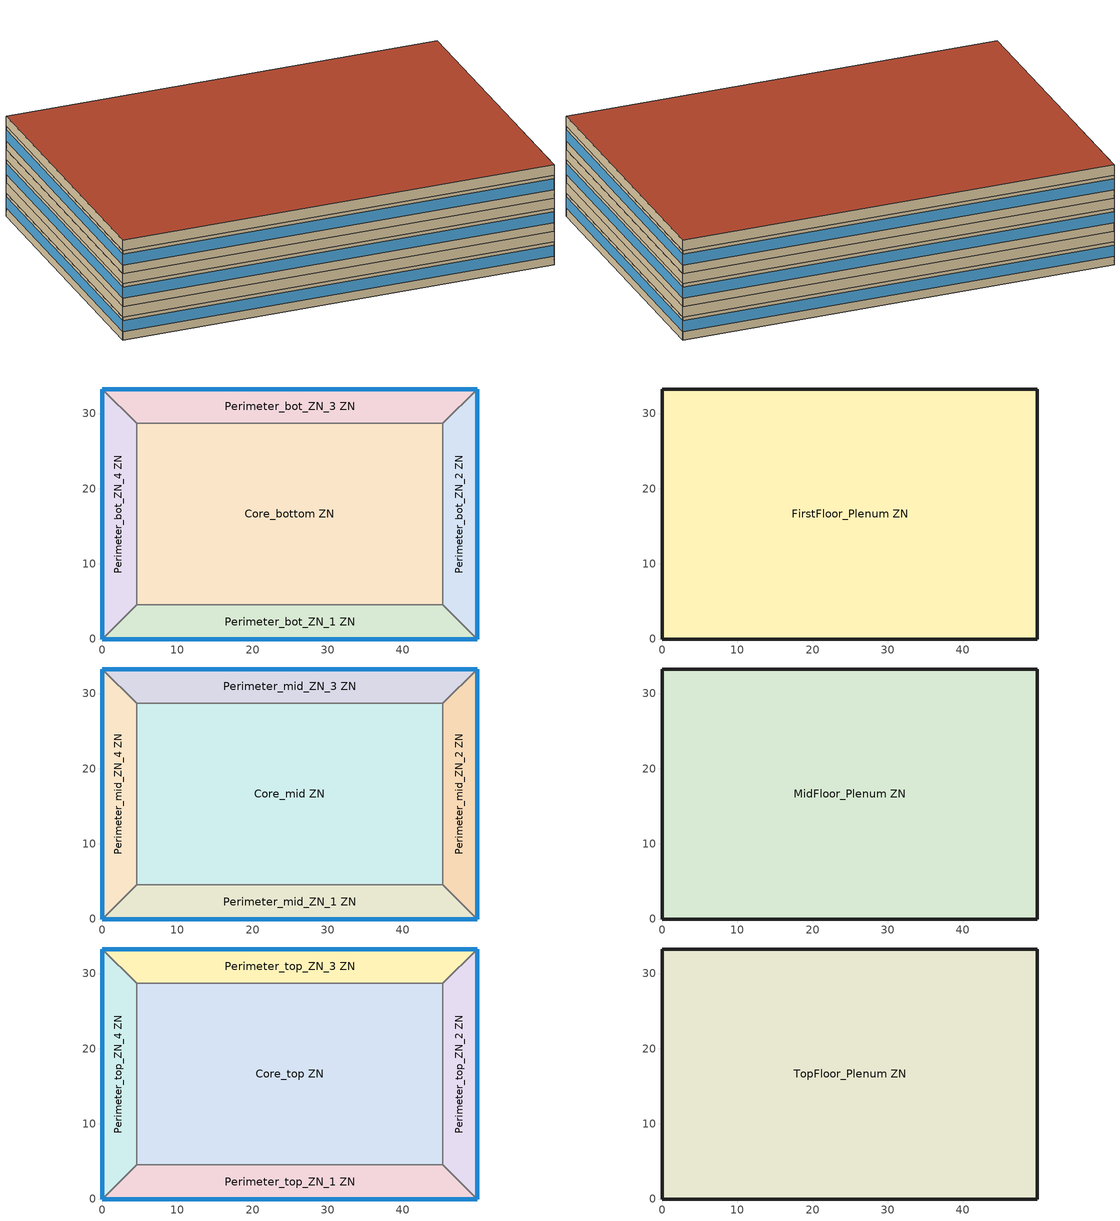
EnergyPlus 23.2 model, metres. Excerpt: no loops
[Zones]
Core_bottom ZN
 floor ground (Typical Insulated Carpeted 8in Slab Floor): 45.34,28.7 45.34,4.57 4.57,4.57 4.57,28.7 z0
 wall to Perimeter_bot_ZN_2 ZN (Typical Interior Wall): 45.34,4.57 45.34,28.7 z0:2.74
 wall to Perimeter_bot_ZN_3 ZN (Typical Interior Wall): 45.34,28.7 4.57,28.7 z0:2.74
 wall to Perimeter_bot_ZN_1 ZN (Typical Interior Wall): 4.57,4.57 45.34,4.57 z0:2.74
 wall to Perimeter_bot_ZN_4 ZN (Typical Interior Wall): 4.57,28.7 4.57,4.57 z0:2.74
Perimeter_bot_ZN_1 ZN
 floor ground (Typical Insulated Carpeted 8in Slab Floor): 45.34,4.57 49.91,0 0,0 4.57,4.57 z0
 wall outside (Typical Insulated Steel Framed Exterior Wall R-18.18): 0,0 49.91,0 z0:2.74
 wall to Perimeter_bot_ZN_2 ZN (Typical Interior Wall): 49.91,0 45.34,4.57 z0:2.74
 wall to Perimeter_bot_ZN_4 ZN (Typical Interior Wall): 4.57,4.57 0,0 z0:2.74
 window (U 0.48 SHGC 0.40 Dbl Ref-D Clr 6mm/13mm): 0,0 49.91,0 z1.02:2.33
Perimeter_bot_ZN_2 ZN
 floor ground (Typical Insulated Carpeted 8in Slab Floor): 49.91,33.27 49.91,0 45.34,4.57 45.34,28.7 z0
 wall outside (Typical Insulated Steel Framed Exterior Wall R-18.18): 49.91,0 49.91,33.27 z0:2.74
 wall to Perimeter_bot_ZN_3 ZN (Typical Interior Wall): 49.91,33.27 45.34,28.7 z0:2.74
 window (U 0.48 SHGC 0.40 Dbl Ref-D Clr 6mm/13mm): 49.91,0 49.91,33.27 z1.02:2.33
Perimeter_bot_ZN_3 ZN
 floor ground (Typical Insulated Carpeted 8in Slab Floor): 49.91,33.27 45.34,28.7 4.57,28.7 0,33.27 z0
 wall outside (Typical Insulated Steel Framed Exterior Wall R-18.18): 49.91,33.27 0,33.27 z0:2.74
 wall to Perimeter_bot_ZN_4 ZN (Typical Interior Wall): 0,33.27 4.57,28.7 z0:2.74
 window (U 0.48 SHGC 0.40 Dbl Ref-D Clr 6mm/13mm): 49.91,33.27 0,33.27 z1.02:2.33
Perimeter_bot_ZN_4 ZN
 floor ground (Typical Insulated Carpeted 8in Slab Floor): 0,33.27 4.57,28.7 4.57,4.57 0,0 z0
 wall outside (Typical Insulated Steel Framed Exterior Wall R-18.18): 0,33.27 0,0 z0:2.74
 window (U 0.48 SHGC 0.40 Dbl Ref-D Clr 6mm/13mm): 0,33.27 0,0 z1.02:2.33
FirstFloor_Plenum ZN
 floor to Perimeter_bot_ZN_1 ZN (Plenum Acoustical Tile): 45.34,4.57 49.91,0 0,0 4.57,4.57 z2.74
 floor to Perimeter_bot_ZN_2 ZN (Plenum Acoustical Tile): 49.91,33.27 49.91,0 45.34,4.57 45.34,28.7 z2.74
 floor to Perimeter_bot_ZN_3 ZN (Plenum Acoustical Tile): 49.91,33.27 45.34,28.7 4.57,28.7 0,33.27 z2.74
 floor to Perimeter_bot_ZN_4 ZN (Plenum Acoustical Tile): 0,33.27 4.57,28.7 4.57,4.57 0,0 z2.74
 floor to Core_bottom ZN (Plenum Acoustical Tile): 45.34,28.7 45.34,4.57 4.57,4.57 4.57,28.7 z2.74
 wall outside (Typical Insulated Steel Framed Exterior Wall R-18.18): 49.91,0 49.91,33.27 0,33.27 0,0 49.91,0 z2.74:3.96
Core_mid ZN
 floor to FirstFloor_Plenum ZN (Typical Interior Floor): 45.34,28.7 45.34,4.57 4.57,4.57 4.57,28.7 z3.96
 wall to Perimeter_mid_ZN_2 ZN (Typical Interior Wall): 45.34,4.57 45.34,28.7 z3.96:6.71
 wall to Perimeter_mid_ZN_3 ZN (Typical Interior Wall): 45.34,28.7 4.57,28.7 z3.96:6.71
 wall to Perimeter_mid_ZN_1 ZN (Typical Interior Wall): 4.57,4.57 45.34,4.57 z3.96:6.71
 wall to Perimeter_mid_ZN_4 ZN (Typical Interior Wall): 4.57,28.7 4.57,4.57 z3.96:6.71
Perimeter_mid_ZN_1 ZN
 floor to FirstFloor_Plenum ZN (Typical Interior Floor): 45.34,4.57 49.91,0 0,0 4.57,4.57 z3.96
 wall outside (Typical Insulated Steel Framed Exterior Wall R-18.18): 0,0 49.91,0 z3.96:6.71
 wall to Perimeter_mid_ZN_2 ZN (Typical Interior Wall): 49.91,0 45.34,4.57 z3.96:6.71
 wall to Perimeter_mid_ZN_4 ZN (Typical Interior Wall): 4.57,4.57 0,0 z3.96:6.71
 window (U 0.48 SHGC 0.40 Dbl Ref-D Clr 6mm/13mm): 0,0 49.91,0 z4.98:6.29
Perimeter_mid_ZN_2 ZN
 floor to FirstFloor_Plenum ZN (Typical Interior Floor): 49.91,33.27 49.91,0 45.34,4.57 45.34,28.7 z3.96
 wall outside (Typical Insulated Steel Framed Exterior Wall R-18.18): 49.91,0 49.91,33.27 z3.96:6.71
 wall to Perimeter_mid_ZN_3 ZN (Typical Interior Wall): 49.91,33.27 45.34,28.7 z3.96:6.71
 window (U 0.48 SHGC 0.40 Dbl Ref-D Clr 6mm/13mm): 49.91,0 49.91,33.27 z4.98:6.29
Perimeter_mid_ZN_3 ZN
 floor to FirstFloor_Plenum ZN (Typical Interior Floor): 49.91,33.27 45.34,28.7 4.57,28.7 0,33.27 z3.96
 wall outside (Typical Insulated Steel Framed Exterior Wall R-18.18): 49.91,33.27 0,33.27 z3.96:6.71
 wall to Perimeter_mid_ZN_4 ZN (Typical Interior Wall): 0,33.27 4.57,28.7 z3.96:6.71
 window (U 0.48 SHGC 0.40 Dbl Ref-D Clr 6mm/13mm): 49.91,33.27 0,33.27 z4.98:6.29
Perimeter_mid_ZN_4 ZN
 floor to FirstFloor_Plenum ZN (Typical Interior Floor): 0,33.27 4.57,28.7 4.57,4.57 0,0 z3.96
 wall outside (Typical Insulated Steel Framed Exterior Wall R-18.18): 0,33.27 0,0 z3.96:6.71
 window (U 0.48 SHGC 0.40 Dbl Ref-D Clr 6mm/13mm): 0,33.27 0,0 z4.98:6.29
MidFloor_Plenum ZN
 floor to Perimeter_mid_ZN_1 ZN (Plenum Acoustical Tile): 45.34,4.57 49.91,0 0,0 4.57,4.57 z6.71
 floor to Perimeter_mid_ZN_2 ZN (Plenum Acoustical Tile): 49.91,33.27 49.91,0 45.34,4.57 45.34,28.7 z6.71
 floor to Perimeter_mid_ZN_3 ZN (Plenum Acoustical Tile): 49.91,33.27 45.34,28.7 4.57,28.7 0,33.27 z6.71
 floor to Perimeter_mid_ZN_4 ZN (Plenum Acoustical Tile): 0,33.27 4.57,28.7 4.57,4.57 0,0 z6.71
 floor to Core_mid ZN (Plenum Acoustical Tile): 45.34,28.7 45.34,4.57 4.57,4.57 4.57,28.7 z6.71
 wall outside (Typical Insulated Steel Framed Exterior Wall R-18.18): 49.91,0 49.91,33.27 0,33.27 0,0 49.91,0 z6.71:7.92
Core_top ZN
 floor to MidFloor_Plenum ZN (Typical Interior Floor): 45.34,28.7 45.34,4.57 4.57,4.57 4.57,28.7 z7.92
 wall to Perimeter_top_ZN_2 ZN (Typical Interior Wall): 45.34,4.57 45.34,28.7 z7.92:10.67
 wall to Perimeter_top_ZN_3 ZN (Typical Interior Wall): 45.34,28.7 4.57,28.7 z7.92:10.67
 wall to Perimeter_top_ZN_1 ZN (Typical Interior Wall): 4.57,4.57 45.34,4.57 z7.92:10.67
 wall to Perimeter_top_ZN_4 ZN (Typical Interior Wall): 4.57,28.7 4.57,4.57 z7.92:10.67
Perimeter_top_ZN_1 ZN
 floor to MidFloor_Plenum ZN (Typical Interior Floor): 45.34,4.57 49.91,0 0,0 4.57,4.57 z7.92
 wall outside (Typical Insulated Steel Framed Exterior Wall R-18.18): 0,0 49.91,0 z7.92:10.67
 wall to Perimeter_top_ZN_2 ZN (Typical Interior Wall): 49.91,0 45.34,4.57 z7.92:10.67
 wall to Perimeter_top_ZN_4 ZN (Typical Interior Wall): 4.57,4.57 0,0 z7.92:10.67
 window (U 0.48 SHGC 0.40 Dbl Ref-D Clr 6mm/13mm): 0,0 49.91,0 z8.95:10.25
Perimeter_top_ZN_2 ZN
 floor to MidFloor_Plenum ZN (Typical Interior Floor): 49.91,33.27 49.91,0 45.34,4.57 45.34,28.7 z7.92
 wall outside (Typical Insulated Steel Framed Exterior Wall R-18.18): 49.91,0 49.91,33.27 z7.92:10.67
 wall to Perimeter_top_ZN_3 ZN (Typical Interior Wall): 49.91,33.27 45.34,28.7 z7.92:10.67
 window (U 0.48 SHGC 0.40 Dbl Ref-D Clr 6mm/13mm): 49.91,0 49.91,33.27 z8.95:10.25
Perimeter_top_ZN_3 ZN
 floor to MidFloor_Plenum ZN (Typical Interior Floor): 49.91,33.27 45.34,28.7 4.57,28.7 0,33.27 z7.92
 wall outside (Typical Insulated Steel Framed Exterior Wall R-18.18): 49.91,33.27 0,33.27 z7.92:10.67
 wall to Perimeter_top_ZN_4 ZN (Typical Interior Wall): 0,33.27 4.57,28.7 z7.92:10.67
 window (U 0.48 SHGC 0.40 Dbl Ref-D Clr 6mm/13mm): 49.91,33.27 0,33.27 z8.95:10.25
Perimeter_top_ZN_4 ZN
 floor to MidFloor_Plenum ZN (Typical Interior Floor): 0,33.27 4.57,28.7 4.57,4.57 0,0 z7.92
 wall outside (Typical Insulated Steel Framed Exterior Wall R-18.18): 0,33.27 0,0 z7.92:10.67
 window (U 0.48 SHGC 0.40 Dbl Ref-D Clr 6mm/13mm): 0,33.27 0,0 z8.95:10.25
TopFloor_Plenum ZN
 floor to Perimeter_top_ZN_1 ZN (Plenum Acoustical Tile): 45.34,4.57 49.91,0 0,0 4.57,4.57 z10.67
 floor to Perimeter_top_ZN_2 ZN (Plenum Acoustical Tile): 49.91,33.27 49.91,0 45.34,4.57 45.34,28.7 z10.67
 floor to Perimeter_top_ZN_3 ZN (Plenum Acoustical Tile): 49.91,33.27 45.34,28.7 4.57,28.7 0,33.27 z10.67
 floor to Perimeter_top_ZN_4 ZN (Plenum Acoustical Tile): 0,33.27 4.57,28.7 4.57,4.57 0,0 z10.67
 floor to Core_top ZN (Plenum Acoustical Tile): 45.34,28.7 45.34,4.57 4.57,4.57 4.57,28.7 z10.67
 wall outside (Typical Insulated Steel Framed Exterior Wall R-18.18): 49.91,0 49.91,33.27 0,33.27 0,0 49.91,0 z10.67:11.89
 roof outside (Typical IEAD Roof R-31.25): 49.91,0 49.91,33.27 0,33.27 0,0 z11.89
[Building]
-MediumOffice-ASHRAE 169-2006-5A created: 2018-10-22 12:11:34 -0600: North Axis {deg}=0; Terrain=City; Loads Convergence Tolerance Value {W}=0.04; Temperature Convergence Tolerance Value {deltaC}=0.2; Solar Distribution=FullInteriorAndExterior; Maximum Number of Warmup Days=25; Minimum Number of Warmup Days=6
[Site:Location]
Chicago Ohare Intl Ap: Latitude {deg}=41.98; Longitude {deg}=-87.92; Time Zone {hr}=-6; Elevation {m}=201
[Site:GroundTemperature:BuildingSurface]
20.49, 20.43, 20.44, 20.5, 20.59, 22.83, 23.24, 23.33, 23.36, 21.14, 20.78, 20.61
[Site:WaterMainsTemperature]
Calculation Method=Correlation; Annual Average Outdoor Air Temperature {C}=9.925; Maximum Difference In Monthly Average Outdoor Air Temperatures {deltaC}=28.7
[SizingPeriod:DesignDay] Day of Month=21; Dry-Bulb Temperature Range Modifier Type=DefaultMultipliers; Humidity Condition Type=Wetbulb; Barometric Pressure {Pa}=98934; Rain Indicator=No; Snow Indicator=No; Daylight Saving Time Indicator=No; Begin Environment Reset Mode=FullResetAtBeginEnvironment
Name | Month | Day Type | Maximum Dry-Bulb Temperature {C} | Daily Dry-Bulb Temperature Range {deltaC} | Wetbulb or DewPoint at Maximum Dry-Bulb {C} | Wind Speed {m/s} | Wind Direction {deg} | Solar Model Indicator | ASHRAE Clear Sky Optical Depth for Beam Irradiance (taub) | ASHRAE Clear Sky Optical Depth for Diffuse Irradiance (taud) | Sky Clearness
Chicago Ohare Intl Ap Ann Clg .4% Condns DB=>MWB | 7 | SummerDesignDay | 33.3 | 10.5 | 23.7 | 5.2 | 230 | ASHRAETau | 0.455 | 2.05
Chicago Ohare Intl Ap Ann Htg 99.6% Condns DB | 1 | WinterDesignDay | -20 | 0 | -20 | 4.9 | 270 | ASHRAEClearSky |  |  | 0
[Material] Thermal Absorptance=0.9
Name | Roughness | Thickness {m} | Conductivity {W/m-K} | Density {kg/m3} | Specific Heat {J/kg-K} | Solar Absorptance | Visible Absorptance
100mm Normalweight concrete floor | MediumSmooth | 0.1016 | 2.31 | 2322 | 832 | 0.7 | 0.7
25mm Stucco | Smooth | 0.0254 | 0.72 | 1856 | 840 | 0.7 | 0.7
5/8 in. Gypsum Board | MediumSmooth | 0.0159 | 0.16 | 800 | 1090 | 0.7 | 0.7
8 in. Normalweight Concrete Floor | MediumRough | 0.2032 | 2.31 | 2322 | 832 | 0.7 | 0.7
Acoustic Tile - 1/2 in. | MediumSmooth | 0.0127 | 0.0576335 | 288.332 | 795.492 | 0 | 0
G01 13mm gypsum board | Smooth | 0.0127 | 0.16 | 800 | 1090 | 0.7 | 0.5
Metal Roof Surface | Smooth | 0.0008 | 45.28 | 7824 | 500 | 0.7 | 0.7
Roof Membrane | VeryRough | 0.0095 | 0.16 | 1121.29 | 1460 | 0.7 | 0.7
Std Wood 6inch | MediumSmooth | 0.15 | 0.12 | 540 | 1210 | 0.7 | 0.7
[Material:NoMass] Thermal Absorptance=0.9; Solar Absorptance=0.7
Name | Roughness | Thermal Resistance {m2-K/W} | Visible Absorptance
CP02 CARPET PAD | VeryRough | 0.21648 | 0.8
Typical Carpet Pad | Smooth | 0.21648 | 0.8
Typical Insulation R-16.0 | Smooth | 2.81828 | 0.7
Typical Insulation R-30.13 | Smooth | 5.30668 | 0.7
[WindowMaterial:Gas]
AIR 13MM: Gas Type=Air; Thickness {m}=0.0127
[WindowMaterial:Glazing] Optical Data Type=SpectralAverage; Thickness {m}=0.006; Infrared Transmittance at Normal Incidence=0; Front Side Infrared Hemispherical Emissivity=0.84; Conductivity {W/m-K}=0.9; Dirt Correction Factor for Solar and Visible Transmittance=1; Solar Diffusing=No
Name | Solar Transmittance at Normal Incidence | Front Side Solar Reflectance at Normal Incidence | Back Side Solar Reflectance at Normal Incidence | Visible Transmittance at Normal Incidence | Front Side Visible Reflectance at Normal Incidence | Back Side Visible Reflectance at Normal Incidence | Back Side Infrared Hemispherical Emissivity
CLEAR 6MM | 0.775 | 0.071 | 0.071 | 0.881 | 0.08 | 0.08 | 0.84
REF D CLEAR 6MM | 0.429 | 0.308 | 0.379 | 0.334 | 0.453 | 0.505 | 0.82
[Construction]
InteriorFurnishings: Std Wood 6inch
Plenum Acoustical Tile: Acoustic Tile - 1/2 in.
Typical IEAD Roof R-31.25: Roof Membrane, Typical Insulation R-30.13, Metal Roof Surface
Typical Insulated Carpeted 8in Slab Floor: 8 in. Normalweight Concrete Floor, Typical Carpet Pad
Typical Insulated Steel Framed Exterior Wall R-18.18: 25mm Stucco, 5/8 in. Gypsum Board, Typical Insulation R-16.0, 5/8 in. Gypsum Board
Typical Interior Floor: 100mm Normalweight concrete floor, CP02 CARPET PAD
Typical Interior Wall: G01 13mm gypsum board, G01 13mm gypsum board
U 0.48 SHGC 0.40 Dbl Ref-D Clr 6mm/13mm: REF D CLEAR 6MM, AIR 13MM, CLEAR 6MM
[Zone] Multiplier=1
Name | Part of Total Floor Area
Core_bottom ZN; Core_mid ZN; Core_top ZN; Perimeter_bot_ZN_1 ZN; Perimeter_bot_ZN_2 ZN; Perimeter_bot_ZN_3 ZN; Perimeter_bot_ZN_4 ZN; Perimeter_mid_ZN_1 ZN; Perimeter_mid_ZN_2 ZN; Perimeter_mid_ZN_3 ZN; Perimeter_mid_ZN_4 ZN; Perimeter_top_ZN_1 ZN; Perimeter_top_ZN_2 ZN; Perimeter_top_ZN_3 ZN; Perimeter_top_ZN_4 ZN | Yes
FirstFloor_Plenum ZN; MidFloor_Plenum ZN; TopFloor_Plenum ZN | No
[Space]
Name | Zone | Space Type
Core_bottom | Core_bottom ZN | Office WholeBuilding - Md Office
Core_mid | Core_mid ZN | Office WholeBuilding - Md Office
Core_top | Core_top ZN | Office WholeBuilding - Md Office
FirstFloor_Plenum | FirstFloor_Plenum ZN | Plenum
MidFloor_Plenum | MidFloor_Plenum ZN | Plenum
Perimeter_bot_ZN_1 | Perimeter_bot_ZN_1 ZN | Office WholeBuilding - Md Office
Perimeter_bot_ZN_2 | Perimeter_bot_ZN_2 ZN | Office WholeBuilding - Md Office
Perimeter_bot_ZN_3 | Perimeter_bot_ZN_3 ZN | Office WholeBuilding - Md Office
Perimeter_bot_ZN_4 | Perimeter_bot_ZN_4 ZN | Office WholeBuilding - Md Office
Perimeter_mid_ZN_1 | Perimeter_mid_ZN_1 ZN | Office WholeBuilding - Md Office
Perimeter_mid_ZN_2 | Perimeter_mid_ZN_2 ZN | Office WholeBuilding - Md Office
Perimeter_mid_ZN_3 | Perimeter_mid_ZN_3 ZN | Office WholeBuilding - Md Office
Perimeter_mid_ZN_4 | Perimeter_mid_ZN_4 ZN | Office WholeBuilding - Md Office
Perimeter_top_ZN_1 | Perimeter_top_ZN_1 ZN | Office WholeBuilding - Md Office
Perimeter_top_ZN_2 | Perimeter_top_ZN_2 ZN | Office WholeBuilding - Md Office
Perimeter_top_ZN_3 | Perimeter_top_ZN_3 ZN | Office WholeBuilding - Md Office
Perimeter_top_ZN_4 | Perimeter_top_ZN_4 ZN | Office WholeBuilding - Md Office
TopFloor_Plenum | TopFloor_Plenum ZN | Plenum
[SpaceList]
Office WholeBuilding - Md Office: Perimeter_mid_ZN_4, Perimeter_top_ZN_3, Perimeter_bot_ZN_2, Perimeter_bot_ZN_3, Perimeter_mid_ZN_3, Core_top, Perimeter_mid_ZN_2, Perimeter_top_ZN_4, Perimeter_mid_ZN_1, Core_bottom, Perimeter_bot_ZN_1, Perimeter_bot_ZN_4, Core_mid, Perimeter_top_ZN_2, Perimeter_top_ZN_1
Plenum: MidFloor_Plenum, TopFloor_Plenum, FirstFloor_Plenum
[Lights]
Office WholeBuilding - Md Office Lights: Zone or ZoneList or Space or SpaceList=Office WholeBuilding - Md Office; Schedule=OfficeMedium BLDG_LIGHT_SCH_2013; Design Level Calculation Method=Watts/Area; Watts per Zone Floor Area {W/m2}=8.82641; Fraction Radiant=0.7; Fraction Visible=0.2; Fraction Replaceable=1
[People]
Office WholeBuilding - Md Office People: Zone or ZoneList or Space or SpaceList=Office WholeBuilding - Md Office; Number of People Schedule=OfficeMedium BLDG_OCC_SCH; Number of People Calculation Method=People/Area; People per Floor Area {person/m2}=0.0538196; Fraction Radiant=0.3; Activity Level Schedule=OfficeMedium ACTIVITY_SCH; Work Efficiency Schedule=Work Efficiency Schedule; Clothing Insulation Schedule=Clothing Schedule; Air Velocity Schedule=Air Velocity Schedule
[ElectricEquipment] Fraction Radiant=0.5
Name | Zone or ZoneList or Space or SpaceList | Schedule | Design Level Calculation Method | Watts per Zone Floor Area {W/m2} | Design Level {W}
Office WholeBuilding - Md Office Elec Equip | Office WholeBuilding - Md Office | OfficeMedium BLDG_EQUIP_SCH_2013 | Watts/Area | 8.07293
2 Elevator Fans | Core_bottom | OfficeMedium ELEV_LIGHT_FAN_SCH_ADD_DF | EquipmentLevel |  | 61.9152
2 Elevator Lift Motors | Core_bottom | OfficeMedium BLDG_ELEVATORS | EquipmentLevel |  | 32110
2 Elevator Lights | Core_bottom | OfficeMedium ELEV_LIGHT_FAN_SCH_ADD_DF | EquipmentLevel |  | 64.6971
[InternalMass] Construction=InteriorFurnishings
Name | Zone or ZoneList | Space or SpaceList | Surface Area {m2}
Core_bottom Mass | Core_bottom ZN | Core_bottom | 1967.07
Core_mid Mass | Core_mid ZN | Core_mid | 1967.07
Core_top Mass | Core_top ZN | Core_top | 1967.07
Perimeter_bot_ZN_1 Mass | Perimeter_bot_ZN_1 ZN | Perimeter_bot_ZN_1 | 414.676
Perimeter_bot_ZN_2 Mass | Perimeter_bot_ZN_2 ZN | Perimeter_bot_ZN_2 | 262.524
Perimeter_bot_ZN_3 Mass | Perimeter_bot_ZN_3 ZN | Perimeter_bot_ZN_3 | 414.676
Perimeter_bot_ZN_4 Mass | Perimeter_bot_ZN_4 ZN | Perimeter_bot_ZN_4 | 262.507
Perimeter_mid_ZN_1 Mass | Perimeter_mid_ZN_1 ZN | Perimeter_mid_ZN_1 | 414.676
Perimeter_mid_ZN_2 Mass | Perimeter_mid_ZN_2 ZN | Perimeter_mid_ZN_2 | 262.524
Perimeter_mid_ZN_3 Mass | Perimeter_mid_ZN_3 ZN | Perimeter_mid_ZN_3 | 414.676
Perimeter_mid_ZN_4 Mass | Perimeter_mid_ZN_4 ZN | Perimeter_mid_ZN_4 | 262.507
Perimeter_top_ZN_1 Mass | Perimeter_top_ZN_1 ZN | Perimeter_top_ZN_1 | 414.676
Perimeter_top_ZN_2 Mass | Perimeter_top_ZN_2 ZN | Perimeter_top_ZN_2 | 262.524
Perimeter_top_ZN_3 Mass | Perimeter_top_ZN_3 ZN | Perimeter_top_ZN_3 | 414.676
Perimeter_top_ZN_4 Mass | Perimeter_top_ZN_4 ZN | Perimeter_top_ZN_4 | 262.507
[ZoneInfiltration:DesignFlowRate]
Name | Zone or ZoneList or Space or SpaceList | Schedule | Design Flow Rate Calculation Method | Flow Rate per Exterior Surface Area {m3/s-m2} | Constant Term Coefficient | Temperature Term Coefficient | Velocity Term Coefficient | Velocity Squared Term Coefficient | Design Flow Rate {m3/s}
FirstFloor_Plenum Infiltration | FirstFloor_Plenum | OfficeMedium INFIL_SCH_PNNL | Flow/ExteriorArea | 0.000569573 | 0 | 0 | 0.224 | 0
MidFloor_Plenum Infiltration | MidFloor_Plenum | OfficeMedium INFIL_SCH_PNNL | Flow/ExteriorArea | 0.000569573 | 0 | 0 | 0.224 | 0
entry door Infiltration | Perimeter_bot_ZN_1 | OfficeMedium INFIL_Door_Opening_SCH | Flow/Zone |  |  |  |  |  | 0.67866
Perimeter_bot_ZN_1 Infiltration | Perimeter_bot_ZN_1 | OfficeMedium INFIL_SCH_PNNL | Flow/ExteriorArea | 0.000569573 | 0 | 0 | 0.224 | 0
Perimeter_bot_ZN_2 Infiltration | Perimeter_bot_ZN_2 | OfficeMedium INFIL_SCH_PNNL | Flow/ExteriorArea | 0.000569573 | 0 | 0 | 0.224 | 0
Perimeter_bot_ZN_3 Infiltration | Perimeter_bot_ZN_3 | OfficeMedium INFIL_SCH_PNNL | Flow/ExteriorArea | 0.000569573 | 0 | 0 | 0.224 | 0
Perimeter_bot_ZN_4 Infiltration | Perimeter_bot_ZN_4 | OfficeMedium INFIL_SCH_PNNL | Flow/ExteriorArea | 0.000569573 | 0 | 0 | 0.224 | 0
Perimeter_mid_ZN_1 Infiltration | Perimeter_mid_ZN_1 | OfficeMedium INFIL_SCH_PNNL | Flow/ExteriorArea | 0.000569573 | 0 | 0 | 0.224 | 0
Perimeter_mid_ZN_2 Infiltration | Perimeter_mid_ZN_2 | OfficeMedium INFIL_SCH_PNNL | Flow/ExteriorArea | 0.000569573 | 0 | 0 | 0.224 | 0
Perimeter_mid_ZN_3 Infiltration | Perimeter_mid_ZN_3 | OfficeMedium INFIL_SCH_PNNL | Flow/ExteriorArea | 0.000569573 | 0 | 0 | 0.224 | 0
Perimeter_mid_ZN_4 Infiltration | Perimeter_mid_ZN_4 | OfficeMedium INFIL_SCH_PNNL | Flow/ExteriorArea | 0.000569573 | 0 | 0 | 0.224 | 0
Perimeter_top_ZN_1 Infiltration | Perimeter_top_ZN_1 | OfficeMedium INFIL_SCH_PNNL | Flow/ExteriorArea | 0.000569573 | 0 | 0 | 0.224 | 0
Perimeter_top_ZN_2 Infiltration | Perimeter_top_ZN_2 | OfficeMedium INFIL_SCH_PNNL | Flow/ExteriorArea | 0.000569573 | 0 | 0 | 0.224 | 0
Perimeter_top_ZN_3 Infiltration | Perimeter_top_ZN_3 | OfficeMedium INFIL_SCH_PNNL | Flow/ExteriorArea | 0.000569573 | 0 | 0 | 0.224 | 0
Perimeter_top_ZN_4 Infiltration | Perimeter_top_ZN_4 | OfficeMedium INFIL_SCH_PNNL | Flow/ExteriorArea | 0.000569573 | 0 | 0 | 0.224 | 0
TopFloor_Plenum Infiltration | TopFloor_Plenum | OfficeMedium INFIL_SCH_PNNL | Flow/ExteriorArea | 6.19946e-05 | 0 | 0 | 0.224 | 0
[Daylighting:Controls] Lighting Control Type=Stepped; Minimum Input Power Fraction for Continuous or ContinuousOff Dimming Control=0.3; Minimum Light Output Fraction for Continuous or ContinuousOff Dimming Control=0.2; Number of Stepped Control Steps=3; Probability Lighting will be Reset When Needed in Manual Stepped Control=1; Glare Calculation Azimuth Angle of View Direction Clockwise from Zone y-Axis {deg}=-0; Maximum Allowable Discomfort Glare Index=22; Fraction of Lights Controlled by Reference Point 1=0.3835; Illuminance Setpoint at Reference Point 1 {lux}=375; Fraction of Lights Controlled by Reference Point 2=0.1395; Illuminance Setpoint at Reference Point 2 {lux}=375
Name | Zone or Space | Glare Calculation Daylighting Reference Point | Daylighting Reference Point Name 1 | Daylighting Reference Point Name 2
Perimeter_bot_ZN_1 ZN DaylightingControls | Perimeter_bot_ZN_1 ZN | Perimeter_bot_ZN_1 Daylt Sensor 1 | Perimeter_bot_ZN_1 Daylt Sensor 1 | Perimeter_bot_ZN_1 Daylt Sensor 2
Perimeter_bot_ZN_2 ZN DaylightingControls | Perimeter_bot_ZN_2 ZN | Perimeter_bot_ZN_2 Daylt Sensor 1 | Perimeter_bot_ZN_2 Daylt Sensor 1 | Perimeter_bot_ZN_2 Daylt Sensor 2
Perimeter_bot_ZN_3 ZN DaylightingControls | Perimeter_bot_ZN_3 ZN | Perimeter_bot_ZN_3 Daylt Sensor 1 | Perimeter_bot_ZN_3 Daylt Sensor 1 | Perimeter_bot_ZN_3 Daylt Sensor 2
Perimeter_bot_ZN_4 ZN DaylightingControls | Perimeter_bot_ZN_4 ZN | Perimeter_bot_ZN_4 Daylt Sensor 1 | Perimeter_bot_ZN_4 Daylt Sensor 1 | Perimeter_bot_ZN_4 Daylt Sensor 2
Perimeter_mid_ZN_1 ZN DaylightingControls | Perimeter_mid_ZN_1 ZN | Perimeter_mid_ZN_1 Daylt Sensor 1 | Perimeter_mid_ZN_1 Daylt Sensor 1 | Perimeter_mid_ZN_1 Daylt Sensor 2
Perimeter_mid_ZN_2 ZN DaylightingControls | Perimeter_mid_ZN_2 ZN | Perimeter_mid_ZN_2 Daylt Sensor 1 | Perimeter_mid_ZN_2 Daylt Sensor 1 | Perimeter_mid_ZN_2 Daylt Sensor 2
Perimeter_mid_ZN_3 ZN DaylightingControls | Perimeter_mid_ZN_3 ZN | Perimeter_mid_ZN_3 Daylt Sensor 1 | Perimeter_mid_ZN_3 Daylt Sensor 1 | Perimeter_mid_ZN_3 Daylt Sensor 2
Perimeter_mid_ZN_4 ZN DaylightingControls | Perimeter_mid_ZN_4 ZN | Perimeter_mid_ZN_4 Daylt Sensor 1 | Perimeter_mid_ZN_4 Daylt Sensor 1 | Perimeter_mid_ZN_4 Daylt Sensor 2
Perimeter_top_ZN_1 ZN DaylightingControls | Perimeter_top_ZN_1 ZN | Perimeter_top_ZN_1 Daylt Sensor 1 | Perimeter_top_ZN_1 Daylt Sensor 1 | Perimeter_top_ZN_1 Daylt Sensor 2
Perimeter_top_ZN_2 ZN DaylightingControls | Perimeter_top_ZN_2 ZN | Perimeter_top_ZN_2 Daylt Sensor 1 | Perimeter_top_ZN_2 Daylt Sensor 1 | Perimeter_top_ZN_2 Daylt Sensor 2
Perimeter_top_ZN_3 ZN DaylightingControls | Perimeter_top_ZN_3 ZN | Perimeter_top_ZN_3 Daylt Sensor 1 | Perimeter_top_ZN_3 Daylt Sensor 1 | Perimeter_top_ZN_3 Daylt Sensor 2
Perimeter_top_ZN_4 ZN DaylightingControls | Perimeter_top_ZN_4 ZN | Perimeter_top_ZN_4 Daylt Sensor 1 | Perimeter_top_ZN_4 Daylt Sensor 1 | Perimeter_top_ZN_4 Daylt Sensor 2
[AvailabilityManager:NightCycle] Applicability Schedule=Always On Discrete; Fan Schedule=OfficeMedium HVACOperationSchd; Control Type=CycleOnAny; Thermostat Tolerance {deltaC}=1; Cycling Run Time Control Type=FixedRunTime; Cycling Run Time {s}=1800
Availability Manager Night Cycle 1; Availability Manager Night Cycle 2; Availability Manager Night Cycle 3
[AvailabilityManager:Scheduled] Schedule=Always On Discrete
5 Zone PVAV OA System Availability Manager; 5 Zone PVAV 1 OA System Availability Manager; 5 Zone VAV OA System Availability Manager
[AirLoopHVAC:ReturnPlenum]
Name | Zone
Air Loop HVAC Return Plenum 1 | FirstFloor_Plenum ZN
Air Loop HVAC Return Plenum 2 | MidFloor_Plenum ZN
Air Loop HVAC Return Plenum 3 | TopFloor_Plenum ZN
[Exterior:Lights] Control Option=AstronomicalClock
Name | Schedule | Design Level {W}
NonDimming Exterior Lights Def | OfficeMedium Exterior_lighting_schedule_a | 623.03
Occ Sensing Exterior Lights Def | OfficeMedium Exterior_lighting_schedule_b | 7476.45
[EnergyManagementSystem:Sensor] Output:Variable or Output:Meter Index Key=Environment; Output:Variable or Output:Meter=Site Outdoor Air Drybulb Temperature
OAT; OAT_1
[EnergyManagementSystem:Actuator] Actuated Component Type=Schedule:Year; Actuated Component Control Type=Schedule Value
Name | Actuated Component Unique
SYS5ZonePVAV2ClgSch0; SYS5ZonePVAVClgSch0 | OfficeMedium CLGSETP_SCH_YES_OPTIMUM
SYS5ZonePVAV2HtgSch0; SYS5ZonePVAVHtgSch0 | OfficeMedium HTGSETP_SCH_YES_OPTIMUM
[EnergyManagementSystem:Program]
SYS5ZonePVAV2OptimumStartProg0: IF DaylightSavings==0 && DayOfWeek>1 && Hour==5 && OAT_1<23.9 && OAT_1>1.7; SET SYS5ZonePVAV2ClgSch0 = 29.4; SET SYS5ZonePVAV2HtgSch0 = 15.6; ELSEIF DaylightSavings==0 && DayOfWeek==1 && Hour==7 && OAT_1<23.9 && OAT_1>1.7; SET SYS5ZonePVAV2ClgSch0 = 29.4; SET SYS5ZonePVAV2HtgSch0 = 15.6; ELSEIF DaylightSavings==1 && DayOfWeek>1 && Hour==4 && OAT_1<23.9 && OAT_1>1.7; SET SYS5ZonePVAV2ClgSch0 = 29.4; SET SYS5ZonePVAV2HtgSch0 = 15.6; ELSEIF DaylightSavings==1 && DayOfWeek==1 && Hour==6 && OAT_1<23.9 && OAT_1>1.7; SET SYS5ZonePVAV2ClgSch0 = 29.4; SET SYS5ZonePVAV2HtgSch0 = 15.6; ELSE; SET SYS5ZonePVAV2ClgSch0 = NULL; SET SYS5ZonePVAV2HtgSch0 = NULL; ENDIF
SYS5ZonePVAVOptimumStartProg0: IF DaylightSavings==0 && DayOfWeek>1 && Hour==5 && OAT<23.9 && OAT>1.7; SET SYS5ZonePVAVClgSch0 = 29.4; SET SYS5ZonePVAVHtgSch0 = 15.6; ELSEIF DaylightSavings==0 && DayOfWeek==1 && Hour==7 && OAT<23.9 && OAT>1.7; SET SYS5ZonePVAVClgSch0 = 29.4; SET SYS5ZonePVAVHtgSch0 = 15.6; ELSEIF DaylightSavings==1 && DayOfWeek>1 && Hour==4 && OAT<23.9 && OAT>1.7; SET SYS5ZonePVAVClgSch0 = 29.4; SET SYS5ZonePVAVHtgSch0 = 15.6; ELSEIF DaylightSavings==1 && DayOfWeek==1 && Hour==6 && OAT<23.9 && OAT>1.7; SET SYS5ZonePVAVClgSch0 = 29.4; SET SYS5ZonePVAVHtgSch0 = 15.6; ELSE; SET SYS5ZonePVAVClgSch0 = NULL; SET SYS5ZonePVAVHtgSch0 = NULL; ENDIF
[EnergyManagementSystem:ProgramCallingManager]
SYS5ZonePVAV2OptimumStartCallingManager0: BeginTimestepBeforePredictor; SYS5ZonePVAV2OptimumStartProg0
SYS5ZonePVAVOptimumStartCallingManager0: BeginTimestepBeforePredictor; SYS5ZonePVAVOptimumStartProg0
[Schedule:Day:Interval]
OfficeMedium BLDG_LIGHT_SCH_2013 Sun Day: No, 06:00, 0.05, 18:00, 0.0431163, 24:00, 0.05
OfficeMedium BLDG_LIGHT_SCH_2013 Wkdy Day: No, 05:00, 0.05, 06:00, 0.1, 07:00, 0.0862326, 08:00, 0.258698, 17:00, 0.776093, 18:00, 0.431163, 20:00, 0.258698, 22:00, 0.172465, 23:00, 0.0862326, 24:00, 0.0431163
OfficeMedium BLDG_LIGHT_SCH_2013 Sat Day: No, 06:00, 0.05, 08:00, 0.0862326, 12:00, 0.258698, 17:00, 0.129349, 19:00, 0.0431163, 24:00, 0.05
Schedule Day 5; OfficeMedium BLDG_LIGHT_SCH_2013 Winter Design Day; OfficeMedium BLDG_OCC_SCH Default; OfficeMedium BLDG_OCC_SCH Winter Design Day; Work Efficiency Schedule Default; Schedule Day 8; OfficeMedium BLDG_EQUIP_SCH_2013 Winter Design Day; OfficeMedium ELEV_LIGHT_FAN_SCH_ADD_DF Default; OfficeMedium ELEV_LIGHT_FAN_SCH_ADD_DF Winter Design Day; OfficeMedium BLDG_ELEVATORS Sun|WntrDsn Day; Schedule Day 21; OfficeMedium BLDG_ELEVATORS Winter Design Day; OfficeMedium HVACOperationSchd Default; OfficeMedium INFIL_Door_Opening_SCH Default; OfficeMedium INFIL_Door_Opening_SCH Summer Design Day; OfficeMedium INFIL_Door_Opening_SCH Winter Design Day: No, 24:00, 0
OfficeMedium BLDG_LIGHT_SCH_2013 Summer Design Day; Clothing Schedule Default Winter Clothes; OfficeMedium BLDG_EQUIP_SCH_2013 Summer Design Day; OfficeMedium INFIL_SCH_PNNL Default: No, 24:00, 1
OfficeMedium BLDG_OCC_SCH Wkdy Day: No, 07:00, 0, 08:00, 0.2, 12:00, 0.95, 13:00, 0.5, 17:00, 0.95, 18:00, 0.3, 24:00, 0
OfficeMedium BLDG_OCC_SCH Sat Day: No, 08:00, 0, 12:00, 0.3, 24:00, 0
OfficeMedium BLDG_OCC_SCH Summer Design Day; OfficeMedium HVACOperationSchd SmrDsn|Wkdy Day; OfficeMedium HVACOperationSchd Summer Design Day: No, 06:00, 0, 22:00, 1, 24:00, 0
OfficeMedium ACTIVITY_SCH Default; OfficeMedium ACTIVITY_SCH Summer Design Day; OfficeMedium ACTIVITY_SCH Winter Design Day: No, 24:00, 120
Air Velocity Schedule Default: No, 24:00, 0.2
OfficeMedium BLDG_EQUIP_SCH_2013 Sun Day: No, 06:00, 0.230755, 18:00, 0.288107, 24:00, 0.230755
OfficeMedium BLDG_EQUIP_SCH_2013 Wkdy Day: No, 06:00, 0.307674, 08:00, 0.381235, 12:00, 0.857778, 13:00, 0.76247, 17:00, 0.857778, 18:00, 0.476543, 24:00, 0.381235
OfficeMedium BLDG_EQUIP_SCH_2013 Sat Day: No, 06:00, 0.230755, 08:00, 0.381235, 12:00, 0.476543, 17:00, 0.33358, 19:00, 0.285926, 24:00, 0.230755
OfficeMedium ELEV_LIGHT_FAN_SCH_ADD_DF Wkdy Day; OfficeMedium BLDG_ELEVATORS Wkdy Day: No, 07:00, 0, 08:00, 0.35, 09:00, 0.69, 10:00, 0.43, 11:00, 0.37, 12:00, 0.43, 13:00, 0.58, 14:00, 0.48, 16:00, 0.37, 17:00, 0.46, 18:00, 0.62, 19:00, 0.12, 21:00, 0.04, 24:00, 0
OfficeMedium ELEV_LIGHT_FAN_SCH_ADD_DF Sat Day; OfficeMedium BLDG_ELEVATORS Sat Day: No, 07:00, 0, 08:00, 0.16, 09:00, 0.14, 10:00, 0.21, 11:00, 0.18, 12:00, 0.25, 13:00, 0.21, 14:00, 0.13, 15:00, 0.08, 16:00, 0.04, 17:00, 0.05, 18:00, 0.06, 24:00, 0
OfficeMedium ELEV_LIGHT_FAN_SCH_ADD_DF Summer Design Day; OfficeMedium BLDG_ELEVATORS Summer Design Day: No, 24:00, 0.69
OfficeMedium HTGSETP_SCH_YES_OPTIMUM Default; OfficeMedium HTGSETP_SCH_YES_OPTIMUM Summer Design Day: No, 24:00, 15.6
OfficeMedium HTGSETP_SCH_YES_OPTIMUM Wkdy Day: No, 05:00, 15.6, 06:00, 17.8, 07:00, 20, 22:00, 21, 24:00, 15.6
OfficeMedium HTGSETP_SCH_YES_OPTIMUM Sat Day: No, 05:00, 15.6, 06:00, 17.8, 07:00, 20, 17:00, 21, 24:00, 15.6
OfficeMedium HTGSETP_SCH_YES_OPTIMUM Winter Design Day: No, 05:00, 15.6, 06:00, 17.6, 07:00, 19.6, 22:00, 21, 24:00, 15.6
OfficeMedium CLGSETP_SCH_YES_OPTIMUM Default; OfficeMedium CLGSETP_SCH_YES_OPTIMUM Winter Design Day: No, 24:00, 26.7
OfficeMedium CLGSETP_SCH_YES_OPTIMUM Wkdy Day: No, 05:00, 26.7, 06:00, 25.6, 07:00, 25, 22:00, 24, 24:00, 26.7
OfficeMedium CLGSETP_SCH_YES_OPTIMUM Sat Day: No, 05:00, 26.7, 06:00, 25.7, 07:00, 25, 17:00, 24, 24:00, 26.7
OfficeMedium CLGSETP_SCH_YES_OPTIMUM Summer Design Day: No, 05:00, 26.7, 06:00, 25.7, 07:00, 25, 22:00, 24, 24:00, 26.7
OfficeMedium Exterior_lighting_schedule_a Default; OfficeMedium Exterior_lighting_schedule_a Summer Design Day; OfficeMedium Exterior_lighting_schedule_a Winter Design Day: No, 06:00, 0, 24:00, 1
OfficeMedium Exterior_lighting_schedule_b Default; OfficeMedium Exterior_lighting_schedule_b Summer Design Day; OfficeMedium Exterior_lighting_schedule_b Winter Design Day: No, 06:00, 0.7, 24:00, 1
OfficeMedium HVACOperationSchd Winter Design Day; OfficeMedium HVACOperationSchd WntrDsn|Sat Day: No, 06:00, 0, 18:00, 1, 24:00, 0
OfficeMedium INFIL_Door_Opening_SCH Wkdy Day: No, 06:00, 0, 07:00, 0.144, 08:00, 1, 12:00, 0.144, 13:00, 1, 17:00, 0.144, 18:00, 1, 19:00, 0.144, 24:00, 0
OfficeMedium INFIL_SCH_PNNL SmrDsn|Wkdy Day; OfficeMedium INFIL_SCH_PNNL Summer Design Day: No, 06:00, 1, 22:00, 0.25, 24:00, 1
OfficeMedium INFIL_SCH_PNNL Winter Design Day; OfficeMedium INFIL_SCH_PNNL WntrDsn|Sat Day: No, 06:00, 1, 18:00, 0.25, 24:00, 1
[Schedule:Week:Daily]
OfficeMedium BLDG_LIGHT_SCH_2013 Week Rule - Jan1-Dec31: OfficeMedium BLDG_LIGHT_SCH_2013 Sun Day, OfficeMedium BLDG_LIGHT_SCH_2013 Wkdy Day, OfficeMedium BLDG_LIGHT_SCH_2013 Wkdy Day, OfficeMedium BLDG_LIGHT_SCH_2013 Wkdy Day, OfficeMedium BLDG_LIGHT_SCH_2013 Wkdy Day, OfficeMedium BLDG_LIGHT_SCH_2013 Wkdy Day, OfficeMedium BLDG_LIGHT_SCH_2013 Sat Day, Schedule Day 5, OfficeMedium BLDG_LIGHT_SCH_2013 Summer Design Day, OfficeMedium BLDG_LIGHT_SCH_2013 Winter Design Day, Schedule Day 5, Schedule Day 5
OfficeMedium BLDG_OCC_SCH Week Rule - Jan1-Dec31: OfficeMedium BLDG_OCC_SCH Default, OfficeMedium BLDG_OCC_SCH Wkdy Day, OfficeMedium BLDG_OCC_SCH Wkdy Day, OfficeMedium BLDG_OCC_SCH Wkdy Day, OfficeMedium BLDG_OCC_SCH Wkdy Day, OfficeMedium BLDG_OCC_SCH Wkdy Day, OfficeMedium BLDG_OCC_SCH Sat Day, OfficeMedium BLDG_OCC_SCH Default, OfficeMedium BLDG_OCC_SCH Summer Design Day, OfficeMedium BLDG_OCC_SCH Winter Design Day, OfficeMedium BLDG_OCC_SCH Default, OfficeMedium BLDG_OCC_SCH Default
OfficeMedium ACTIVITY_SCH Week Rule - Jan1-Dec31: OfficeMedium ACTIVITY_SCH Default, OfficeMedium ACTIVITY_SCH Default, OfficeMedium ACTIVITY_SCH Default, OfficeMedium ACTIVITY_SCH Default, OfficeMedium ACTIVITY_SCH Default, OfficeMedium ACTIVITY_SCH Default, OfficeMedium ACTIVITY_SCH Default, OfficeMedium ACTIVITY_SCH Default, OfficeMedium ACTIVITY_SCH Summer Design Day, OfficeMedium ACTIVITY_SCH Winter Design Day, OfficeMedium ACTIVITY_SCH Default, OfficeMedium ACTIVITY_SCH Default
Work Efficiency Schedule Week Rule - Jan1-Dec31: Work Efficiency Schedule Default, Work Efficiency Schedule Default, Work Efficiency Schedule Default, Work Efficiency Schedule Default, Work Efficiency Schedule Default, Work Efficiency Schedule Default, Work Efficiency Schedule Default, Work Efficiency Schedule Default, Work Efficiency Schedule Default, Work Efficiency Schedule Default, Work Efficiency Schedule Default, Work Efficiency Schedule Default
Clothing Schedule Week Rule - Jan1-Dec31: Clothing Schedule Default Winter Clothes, Clothing Schedule Default Winter Clothes, Clothing Schedule Default Winter Clothes, Clothing Schedule Default Winter Clothes, Clothing Schedule Default Winter Clothes, Clothing Schedule Default Winter Clothes, Clothing Schedule Default Winter Clothes, Clothing Schedule Default Winter Clothes, Clothing Schedule Default Winter Clothes, Clothing Schedule Default Winter Clothes, Clothing Schedule Default Winter Clothes, Clothing Schedule Default Winter Clothes
Air Velocity Schedule Week Rule - Jan1-Dec31: Air Velocity Schedule Default, Air Velocity Schedule Default, Air Velocity Schedule Default, Air Velocity Schedule Default, Air Velocity Schedule Default, Air Velocity Schedule Default, Air Velocity Schedule Default, Air Velocity Schedule Default, Air Velocity Schedule Default, Air Velocity Schedule Default, Air Velocity Schedule Default, Air Velocity Schedule Default
OfficeMedium BLDG_EQUIP_SCH_2013 Week Rule - Jan1-Dec31: OfficeMedium BLDG_EQUIP_SCH_2013 Sun Day, OfficeMedium BLDG_EQUIP_SCH_2013 Wkdy Day, OfficeMedium BLDG_EQUIP_SCH_2013 Wkdy Day, OfficeMedium BLDG_EQUIP_SCH_2013 Wkdy Day, OfficeMedium BLDG_EQUIP_SCH_2013 Wkdy Day, OfficeMedium BLDG_EQUIP_SCH_2013 Wkdy Day, OfficeMedium BLDG_EQUIP_SCH_2013 Sat Day, Schedule Day 8, OfficeMedium BLDG_EQUIP_SCH_2013 Summer Design Day, OfficeMedium BLDG_EQUIP_SCH_2013 Winter Design Day, Schedule Day 8, Schedule Day 8
OfficeMedium ELEV_LIGHT_FAN_SCH_ADD_DF Week Rule - Jan1-Dec31: OfficeMedium ELEV_LIGHT_FAN_SCH_ADD_DF Default, OfficeMedium ELEV_LIGHT_FAN_SCH_ADD_DF Wkdy Day, OfficeMedium ELEV_LIGHT_FAN_SCH_ADD_DF Wkdy Day, OfficeMedium ELEV_LIGHT_FAN_SCH_ADD_DF Wkdy Day, OfficeMedium ELEV_LIGHT_FAN_SCH_ADD_DF Wkdy Day, OfficeMedium ELEV_LIGHT_FAN_SCH_ADD_DF Wkdy Day, OfficeMedium ELEV_LIGHT_FAN_SCH_ADD_DF Sat Day, OfficeMedium ELEV_LIGHT_FAN_SCH_ADD_DF Default, OfficeMedium ELEV_LIGHT_FAN_SCH_ADD_DF Summer Design Day, OfficeMedium ELEV_LIGHT_FAN_SCH_ADD_DF Winter Design Day, OfficeMedium ELEV_LIGHT_FAN_SCH_ADD_DF Default, OfficeMedium ELEV_LIGHT_FAN_SCH_ADD_DF Default
OfficeMedium BLDG_ELEVATORS Week Rule - Jan1-Dec31: OfficeMedium BLDG_ELEVATORS Sun|WntrDsn Day, OfficeMedium BLDG_ELEVATORS Wkdy Day, OfficeMedium BLDG_ELEVATORS Wkdy Day, OfficeMedium BLDG_ELEVATORS Wkdy Day, OfficeMedium BLDG_ELEVATORS Wkdy Day, OfficeMedium BLDG_ELEVATORS Wkdy Day, OfficeMedium BLDG_ELEVATORS Sat Day, Schedule Day 21, OfficeMedium BLDG_ELEVATORS Summer Design Day, OfficeMedium BLDG_ELEVATORS Winter Design Day, Schedule Day 21, Schedule Day 21
OfficeMedium HTGSETP_SCH_YES_OPTIMUM Week Rule - Jan1-Dec31: OfficeMedium HTGSETP_SCH_YES_OPTIMUM Default, OfficeMedium HTGSETP_SCH_YES_OPTIMUM Wkdy Day, OfficeMedium HTGSETP_SCH_YES_OPTIMUM Wkdy Day, OfficeMedium HTGSETP_SCH_YES_OPTIMUM Wkdy Day, OfficeMedium HTGSETP_SCH_YES_OPTIMUM Wkdy Day, OfficeMedium HTGSETP_SCH_YES_OPTIMUM Wkdy Day, OfficeMedium HTGSETP_SCH_YES_OPTIMUM Sat Day, OfficeMedium HTGSETP_SCH_YES_OPTIMUM Default, OfficeMedium HTGSETP_SCH_YES_OPTIMUM Summer Design Day, OfficeMedium HTGSETP_SCH_YES_OPTIMUM Winter Design Day, OfficeMedium HTGSETP_SCH_YES_OPTIMUM Default, OfficeMedium HTGSETP_SCH_YES_OPTIMUM Default
OfficeMedium CLGSETP_SCH_YES_OPTIMUM Week Rule - Jan1-Dec31: OfficeMedium CLGSETP_SCH_YES_OPTIMUM Default, OfficeMedium CLGSETP_SCH_YES_OPTIMUM Wkdy Day, OfficeMedium CLGSETP_SCH_YES_OPTIMUM Wkdy Day, OfficeMedium CLGSETP_SCH_YES_OPTIMUM Wkdy Day, OfficeMedium CLGSETP_SCH_YES_OPTIMUM Wkdy Day, OfficeMedium CLGSETP_SCH_YES_OPTIMUM Wkdy Day, OfficeMedium CLGSETP_SCH_YES_OPTIMUM Sat Day, OfficeMedium CLGSETP_SCH_YES_OPTIMUM Default, OfficeMedium CLGSETP_SCH_YES_OPTIMUM Summer Design Day, OfficeMedium CLGSETP_SCH_YES_OPTIMUM Winter Design Day, OfficeMedium CLGSETP_SCH_YES_OPTIMUM Default, OfficeMedium CLGSETP_SCH_YES_OPTIMUM Default
OfficeMedium Exterior_lighting_schedule_a Week Rule - Jan1-Dec31: OfficeMedium Exterior_lighting_schedule_a Default, OfficeMedium Exterior_lighting_schedule_a Default, OfficeMedium Exterior_lighting_schedule_a Default, OfficeMedium Exterior_lighting_schedule_a Default, OfficeMedium Exterior_lighting_schedule_a Default, OfficeMedium Exterior_lighting_schedule_a Default, OfficeMedium Exterior_lighting_schedule_a Default, OfficeMedium Exterior_lighting_schedule_a Default, OfficeMedium Exterior_lighting_schedule_a Summer Design Day, OfficeMedium Exterior_lighting_schedule_a Winter Design Day, OfficeMedium Exterior_lighting_schedule_a Default, OfficeMedium Exterior_lighting_schedule_a Default
OfficeMedium Exterior_lighting_schedule_b Week Rule - Jan1-Dec31: OfficeMedium Exterior_lighting_schedule_b Default, OfficeMedium Exterior_lighting_schedule_b Default, OfficeMedium Exterior_lighting_schedule_b Default, OfficeMedium Exterior_lighting_schedule_b Default, OfficeMedium Exterior_lighting_schedule_b Default, OfficeMedium Exterior_lighting_schedule_b Default, OfficeMedium Exterior_lighting_schedule_b Default, OfficeMedium Exterior_lighting_schedule_b Default, OfficeMedium Exterior_lighting_schedule_b Summer Design Day, OfficeMedium Exterior_lighting_schedule_b Winter Design Day, OfficeMedium Exterior_lighting_schedule_b Default, OfficeMedium Exterior_lighting_schedule_b Default
OfficeMedium HVACOperationSchd Week Rule - Jan1-Dec31: OfficeMedium HVACOperationSchd Default, OfficeMedium HVACOperationSchd SmrDsn|Wkdy Day, OfficeMedium HVACOperationSchd SmrDsn|Wkdy Day, OfficeMedium HVACOperationSchd SmrDsn|Wkdy Day, OfficeMedium HVACOperationSchd SmrDsn|Wkdy Day, OfficeMedium HVACOperationSchd SmrDsn|Wkdy Day, OfficeMedium HVACOperationSchd WntrDsn|Sat Day, OfficeMedium HVACOperationSchd Default, OfficeMedium HVACOperationSchd Summer Design Day, OfficeMedium HVACOperationSchd Winter Design Day, OfficeMedium HVACOperationSchd Default, OfficeMedium HVACOperationSchd Default
OfficeMedium INFIL_Door_Opening_SCH Week Rule - Jan1-Dec31: OfficeMedium INFIL_Door_Opening_SCH Default, OfficeMedium INFIL_Door_Opening_SCH Wkdy Day, OfficeMedium INFIL_Door_Opening_SCH Wkdy Day, OfficeMedium INFIL_Door_Opening_SCH Wkdy Day, OfficeMedium INFIL_Door_Opening_SCH Wkdy Day, OfficeMedium INFIL_Door_Opening_SCH Wkdy Day, OfficeMedium INFIL_Door_Opening_SCH Default, OfficeMedium INFIL_Door_Opening_SCH Default, OfficeMedium INFIL_Door_Opening_SCH Summer Design Day, OfficeMedium INFIL_Door_Opening_SCH Winter Design Day, OfficeMedium INFIL_Door_Opening_SCH Default, OfficeMedium INFIL_Door_Opening_SCH Default
OfficeMedium INFIL_SCH_PNNL Week Rule - Jan1-Dec31: OfficeMedium INFIL_SCH_PNNL Default, OfficeMedium INFIL_SCH_PNNL SmrDsn|Wkdy Day, OfficeMedium INFIL_SCH_PNNL SmrDsn|Wkdy Day, OfficeMedium INFIL_SCH_PNNL SmrDsn|Wkdy Day, OfficeMedium INFIL_SCH_PNNL SmrDsn|Wkdy Day, OfficeMedium INFIL_SCH_PNNL SmrDsn|Wkdy Day, OfficeMedium INFIL_SCH_PNNL WntrDsn|Sat Day, OfficeMedium INFIL_SCH_PNNL Default, OfficeMedium INFIL_SCH_PNNL Summer Design Day, OfficeMedium INFIL_SCH_PNNL Winter Design Day, OfficeMedium INFIL_SCH_PNNL Default, OfficeMedium INFIL_SCH_PNNL Default
[Schedule:Year]
OfficeMedium BLDG_LIGHT_SCH_2013: OfficeMedium BLDG_LIGHT_SCH_2013 Week Rule - Jan1-Dec31, 1, 1, 12, 31
OfficeMedium BLDG_OCC_SCH: OfficeMedium BLDG_OCC_SCH Week Rule - Jan1-Dec31, 1, 1, 12, 31
OfficeMedium ACTIVITY_SCH: OfficeMedium ACTIVITY_SCH Week Rule - Jan1-Dec31, 1, 1, 12, 31
Work Efficiency Schedule: Work Efficiency Schedule Week Rule - Jan1-Dec31, 1, 1, 12, 31
Clothing Schedule: Clothing Schedule Week Rule - Jan1-Dec31, 1, 1, 12, 31
Air Velocity Schedule: Air Velocity Schedule Week Rule - Jan1-Dec31, 1, 1, 12, 31
OfficeMedium BLDG_EQUIP_SCH_2013: OfficeMedium BLDG_EQUIP_SCH_2013 Week Rule - Jan1-Dec31, 1, 1, 12, 31
OfficeMedium ELEV_LIGHT_FAN_SCH_ADD_DF: OfficeMedium ELEV_LIGHT_FAN_SCH_ADD_DF Week Rule - Jan1-Dec31, 1, 1, 12, 31
OfficeMedium BLDG_ELEVATORS: OfficeMedium BLDG_ELEVATORS Week Rule - Jan1-Dec31, 1, 1, 12, 31
OfficeMedium HTGSETP_SCH_YES_OPTIMUM: OfficeMedium HTGSETP_SCH_YES_OPTIMUM Week Rule - Jan1-Dec31, 1, 1, 12, 31
OfficeMedium CLGSETP_SCH_YES_OPTIMUM: OfficeMedium CLGSETP_SCH_YES_OPTIMUM Week Rule - Jan1-Dec31, 1, 1, 12, 31
OfficeMedium Exterior_lighting_schedule_a: OfficeMedium Exterior_lighting_schedule_a Week Rule - Jan1-Dec31, 1, 1, 12, 31
OfficeMedium Exterior_lighting_schedule_b: OfficeMedium Exterior_lighting_schedule_b Week Rule - Jan1-Dec31, 1, 1, 12, 31
OfficeMedium HVACOperationSchd: OfficeMedium HVACOperationSchd Week Rule - Jan1-Dec31, 1, 1, 12, 31
OfficeMedium INFIL_Door_Opening_SCH: OfficeMedium INFIL_Door_Opening_SCH Week Rule - Jan1-Dec31, 1, 1, 12, 31
OfficeMedium INFIL_SCH_PNNL: OfficeMedium INFIL_SCH_PNNL Week Rule - Jan1-Dec31, 1, 1, 12, 31
[Schedule:Constant]
Always On Discrete: Hourly Value=1
